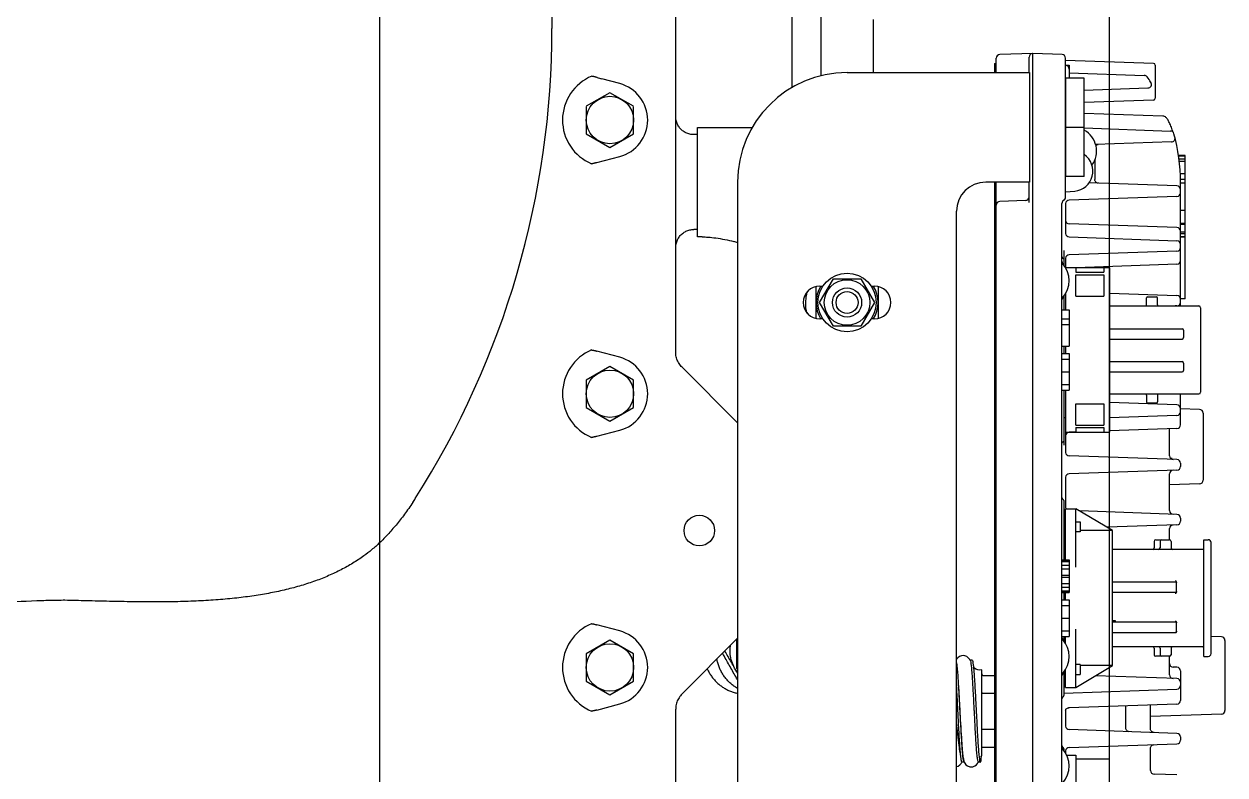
# Model space of a CAD drawing. Header units: millimetres. Extents: x 156850 to 204135, y 56350 to 74150.
# Drawn here: x 175252.6 to 175581.8, y 59986.5 to 60192.3 of the extents above; entities that cross this region are included whole.
import ezdxf

# ---------------------------------------------------------------- set-up
doc = ezdxf.new("R2010")
doc.units = ezdxf.units.MM
doc.header["$LTSCALE"] = 150
doc.layers.add('-----33 Equipment', color=5, linetype='Continuous')

# ---------------------------------------------------------------- blocks, each defined once
blk = doc.blocks.new('X-2F-PLAN$0$A$C73FA2420')
at = {"color": 0, "linetype": 'Continuous'}
for p, q in [((460.74, 240.98), (436.74, 240.98)), ((257.93, 231.59), (254.18, 225.11)), ((265.43, 231.6), (257.94, 231.6)), ((269.18, 225.11), (265.44, 231.59)), ((332.93, 231.59), (329.18, 225.11)), ((340.43, 231.6), (332.94, 231.6)), ((344.18, 225.11), (340.44, 231.59)), ((407.93, 231.59), (404.18, 225.11)), ((415.43, 231.6), (407.94, 231.6)), ((419.18, 225.11), (415.44, 231.59)), ((250.01, 228.66), (251.69, 222.42)), ((271.68, 222.42), (273.35, 228.66)), ((325.01, 228.66), (326.69, 222.42)), ((346.68, 222.42), (348.35, 228.66)), ((400.01, 228.66), (401.69, 222.42)), ((421.68, 222.42), (422.99, 227.32)), ((254.18, 225.09), (257.93, 218.61)), ((265.44, 218.61), (269.18, 225.09)), ((329.18, 225.09), (332.93, 218.61)), ((340.44, 218.61), (344.18, 225.09)), ((404.18, 225.09), (407.93, 218.61)), ((415.44, 218.61), (419.18, 225.09)), ((257.94, 218.6), (265.43, 218.6)), ((332.94, 218.6), (340.43, 218.6)), ((407.94, 218.6), (415.43, 218.6)), ((28.98, 207.08), (250.2, 207.08)), ((254.44, 205.32), (269.66, 190.1)), ((328.7, 190.1), (343.93, 205.32)), ((348.17, 207.08), (470.39, 207.08)), ((379.68, 199.81), (379.68, 201.1)), ((379.68, 201.1), (409.68, 201.1)), ((381.68, 201.1), (381.68, 202.08)), ((407.68, 201.1), (407.68, 202.08)), ((409.68, 201.1), (409.68, 186.05)), ((394.68, 190.1), (104.68, 190.1)), ((261.36, 190.1), (261.36, 190.38)), ((420.57, 175.19), (479.04, 175.19)), ((357.31, 168.6), (366.06, 168.6)), ((355.18, 163.86), (361.68, 167.61)), ((357.18, 166.7), (357.18, 167.6)), ((361.68, 167.61), (368.18, 163.86)), ((366.18, 167.6), (366.18, 166.7)), ((423.8, 167.19), (479.04, 167.19)), ((355.18, 156.35), (355.18, 163.86)), ((368.18, 163.86), (368.18, 156.35)), ((424.68, 160.1), (424.68, 110.1)), ((361.68, 152.6), (355.18, 156.35)), ((368.18, 156.35), (361.68, 152.6)), ((357.18, 152.6), (357.18, 153.5)), ((366.06, 151.6), (357.31, 151.6)), ((366.18, 153.5), (366.18, 152.6)), ((439.26, 152.93), (424.68, 152.93)), ((112.68, 130.1), (386.68, 130.1)), ((235.68, 128.08), (235.68, 128.58)), ((244.33, 129.87), (246.43, 130.1)), ((251.72, 129.29), (247.43, 129.06)), ((235.68, 128.08), (235.9, 128.2)), ((236.06, 128.09), (235.76, 127.98)), ((237.2, 128.32), (236.88, 128.27)), ((263.68, 125.83), (263.68, 126.33)), ((235.68, 123.58), (235.68, 124.08)), ((237.55, 123.2), (261.04, 123.2)), ((239.87, 122.8), (239.87, 119.7)), ((244.78, 122.8), (244.78, 119.7)), ((254.59, 122.8), (254.59, 119.7)), ((259.5, 122.8), (259.5, 119.7)), ((394.68, 110.1), (394.68, 122.1)), ((394.68, 119.7), (104.68, 119.7)), ((104.68, 119.2), (394.68, 119.2)), ((237.98, 119.7), (237.98, 119.2)), ((261.38, 119.7), (261.38, 119.2)), ((267.98, 119.7), (267.98, 119.2)), ((368.83, 119.7), (368.83, 119.2)), ((373.49, 119.7), (373.49, 119.2)), ((427.18, 119.7), (424.68, 119.7)), ((424.68, 119.2), (428.62, 119.2)), ((427.18, 119.7), (427.18, 119.2)), ((389.65, 111.17), (389.4, 118.24)), ((429.93, 109.2), (429.62, 118.24)), ((69.43, 109.2), (429.93, 109.2)), ((389.06, 110.2), (394.68, 110.2)), ((424.68, 110.1), (394.68, 110.1)), ((424.68, 110.2), (428.93, 110.2)), ((429.65, 101.17), (429.93, 109.2)), ((429.93, 109.16), (429.93, 109.16)), ((110.55, 101.2), (388.82, 101.2)), ((237.68, 99.89), (237.68, 97.4)), ((238.82, 100.2), (238.26, 100.2)), ((239.4, 100.7), (238.99, 100.7)), ((239.72, 99.24), (240.75, 69.67)), ((243.62, 69.67), (244.65, 99.24)), ((249.95, 100.2), (245.55, 100.2)), ((250.61, 99.36), (250.62, 99.24)), ((250.61, 99.35), (250.61, 99.36)), ((251.65, 69.67), (250.62, 99.24)), ((260.37, 100.7), (253.97, 100.7)), ((254.67, 100.7), (255.75, 69.67)), ((256.18, 100.2), (256.18, 97.4)), ((256.18, 100.2), (261.1, 100.2)), ((260.88, 100.33), (260.88, 100.2)), ((268.26, 100.2), (270.18, 100.2)), ((270.18, 100.7), (268.99, 100.7)), ((270.18, 101.2), (270.18, 99.2)), ((280.18, 99.2), (270.18, 99.2)), ((271.68, 101.2), (271.68, 99.2)), ((275.18, 101.2), (275.18, 99.2)), ((278.68, 101.2), (278.68, 99.2)), ((280.18, 101.2), (280.18, 99.2)), ((282.18, 100.7), (280.18, 100.7)), ((280.18, 100.2), (282.18, 100.2)), ((282.18, 101.2), (282.18, 99.2)), ((291.18, 99.2), (282.18, 99.2)), ((282.43, 101.2), (282.43, 99.2)), ((282.68, 101.2), (282.68, 99.2)), ((283.68, 101.2), (283.68, 99.2)), ((284.68, 101.2), (284.68, 99.2)), ((286.43, 101.2), (286.43, 99.2)), ((286.93, 101.2), (286.93, 99.2)), ((288.68, 101.2), (288.68, 99.2)), ((289.68, 101.2), (289.68, 99.2)), ((290.68, 101.2), (290.68, 99.2)), ((290.93, 101.2), (290.93, 99.2)), ((291.18, 101.2), (291.18, 99.2)), ((307.4, 100.7), (291.18, 100.7)), ((291.18, 100.2), (305.18, 100.2)), ((300.48, 100.7), (300.48, 100.2)), ((305.18, 100.2), (305.18, 97.4)), ((313.82, 100.2), (305.55, 100.2)), ((315.75, 69.67), (314.72, 99.24)), ((318.62, 69.67), (319.65, 99.24)), ((337.68, 100.2), (320.55, 100.2)), ((337.68, 100.7), (322.58, 100.7)), ((323.54, 100.95), (323.68, 100.7)), ((326.18, 97.4), (326.12, 99.24)), ((326.18, 100.2), (326.18, 88.2)), ((330.18, 100.7), (330.18, 100.2)), ((337.68, 101.2), (337.68, 99.2)), ((347.68, 99.2), (337.68, 99.2)), ((339.18, 101.2), (339.18, 99.2)), ((342.68, 101.2), (342.68, 99.2)), ((346.18, 101.2), (346.18, 99.2)), ((347.68, 101.2), (347.68, 99.2)), ((349.68, 100.7), (347.68, 100.7)), ((349.68, 100.2), (347.68, 100.2)), ((349.68, 101.2), (349.68, 99.2)), ((359.68, 99.2), (349.68, 99.2)), ((355.68, 101.2), (355.68, 99.2)), ((357.18, 101.2), (357.18, 99.2)), ((359.68, 101.2), (359.68, 99.2)), ((363.37, 100.7), (359.68, 100.7)), ((364.1, 100.2), (359.68, 100.2)), ((371.18, 88.2), (371.18, 100.15)), ((373.82, 100.2), (371.26, 100.2)), ((375.89, 100.7), (371.99, 100.7)), ((373.83, 100.95), (373.68, 100.7)), ((375.75, 69.67), (374.72, 99.24)), ((379.65, 99.24), (378.62, 69.67)), ((388.82, 100.2), (380.55, 100.2)), ((382.22, 69.67), (383.25, 99.24)), ((390.75, 69.67), (389.72, 99.24)), ((390.55, 100.2), (428.65, 100.2)), ((391.98, 100.2), (392.21, 97.7)), ((396.18, 95.1), (396.18, 100.1)), ((396.18, 100.1), (423.18, 100.1)), ((409.68, 95.1), (409.68, 100.1)), ((423.18, 95.1), (423.18, 100.1)), ((426.68, 99.2), (423.18, 99.2)), ((424.65, 99.2), (423.93, 78.63)), ((426.65, 100.2), (426.65, 100.17)), ((426.68, 100.2), (426.68, 99.2)), ((427.2, 76.09), (428.04, 100.2)), ((237.68, 97.4), (189.68, 97.4)), ((236.68, 97.4), (236.68, 88.2)), ((256.18, 97.4), (256.2, 97.4)), ((256.19, 97.39), (262.18, 87.3)), ((256.2, 97.4), (256.2, 97.37)), ((256.31, 97.4), (256.31, 97.19)), ((256.31, 97.4), (272.18, 97.4)), ((259.75, 97.4), (259.75, 96.2)), ((262.49, 96.2), (259.75, 96.2)), ((262.18, 87.3), (262.18, 96.2)), ((262.49, 96.2), (262.49, 97.4)), ((289.18, 97.4), (305.06, 97.4)), ((298.88, 96.2), (298.88, 97.4)), ((301.62, 96.2), (298.88, 96.2)), ((299.18, 87.3), (305.18, 97.39)), ((299.18, 87.3), (299.18, 96.2)), ((301.62, 97.4), (301.62, 96.2)), ((303.62, 69.67), (304.55, 96.33)), ((305.06, 97.4), (305.06, 97.19)), ((305.16, 97.4), (305.16, 97.37)), ((305.16, 97.4), (305.18, 97.4)), ((327.39, 97.4), (326.18, 97.4)), ((327.39, 97.4), (327.39, 89.7)), ((328.06, 97.4), (328.06, 89.7)), ((328.06, 97.4), (333.91, 97.4)), ((333.91, 97.4), (333.91, 89.7)), ((363.46, 97.4), (363.46, 89.7)), ((363.46, 97.4), (369.31, 97.4)), ((369.31, 97.4), (369.31, 89.7)), ((369.98, 97.4), (369.98, 89.7)), ((371.18, 97.4), (369.98, 97.4)), ((372.15, 69.67), (371.18, 97.34)), ((393.62, 69.67), (394.46, 93.76)), ((400.7, 92.2), (395.37, 92.2)), ((396.18, 95.1), (423.18, 95.1)), ((409.51, 95.1), (408.68, 71.42)), ((412.75, 73.52), (413.51, 95.1)), ((417.17, 76.09), (416.5, 95.1)), ((419.86, 95.1), (420.47, 77.64)), ((258.62, 69.67), (259.4, 91.99)), ((327.39, 89.7), (326.18, 89.7)), ((333.91, 89.7), (328.06, 89.7)), ((369.31, 89.7), (363.46, 89.7)), ((371.18, 89.7), (369.98, 89.7)), ((405.7, 71.16), (404.97, 91.96)), ((190.68, 88.2), (236.68, 88.2)), ((262.18, 87.3), (299.18, 87.3)), ((267.33, 62.6), (267.33, 87.3)), ((271.28, 87.3), (271.28, 70.1)), ((274.08, 70.1), (274.08, 87.3)), ((274.08, 86.5), (274.49, 86.5)), ((274.49, 86.5), (274.49, 87.3)), ((282.28, 87.3), (282.28, 70.1)), ((285.08, 70.1), (285.08, 87.3)), ((294.03, 62.6), (294.03, 87.3)), ((300.75, 69.67), (300.08, 88.81)), ((371.18, 88.2), (326.18, 88.2)), ((327.15, 69.67), (326.5, 88.2)), ((330.75, 69.67), (330.1, 88.2)), ((333.62, 69.67), (334.26, 88.2)), ((336.63, 88.2), (336.63, 63.7)), ((342.68, 88.2), (342.68, 68.28)), ((345.48, 88.2), (345.48, 68.28)), ((351.68, 88.2), (351.68, 68.28)), ((354.48, 88.2), (354.48, 68.28)), ((360.73, 88.2), (360.73, 63.7)), ((364.26, 88.2), (363.62, 69.67)), ((245.07, 83.7), (251.16, 83.7)), ((232.22, 69.67), (232.44, 75.94)), ((233.44, 76.9), (239.53, 76.9)), ((244.84, 76.9), (251.4, 76.9)), ((248.88, 57.47), (248.2, 76.9)), ((266.93, 75.9), (265.13, 75.9)), ((296.23, 75.9), (294.43, 75.9)), ((334.13, 75.3), (334.13, 77.7)), ((336.33, 78), (334.43, 78)), ((361.03, 78), (362.93, 78)), ((363.23, 77.7), (363.23, 75.3)), ((264.73, 71.7), (264.73, 75.5)), ((266.93, 74.3), (265.13, 74.3)), ((296.23, 74.3), (294.43, 74.3)), ((296.63, 75.5), (296.63, 71.7)), ((336.33, 75), (334.43, 75)), ((361.03, 75), (362.93, 75)), ((426.7, 75.6), (417.67, 75.6)), ((259.65, 71.7), (264.73, 71.7)), ((261.72, 69.67), (261.76, 70.74)), ((266.93, 71.3), (265.13, 71.3)), ((271.58, 69.8), (273.93, 69.8)), ((282.46, 69.8), (284.91, 69.8)), ((296.23, 71.3), (294.43, 71.3)), ((296.63, 71.7), (299.71, 71.7)), ((304.65, 71.7), (314.71, 71.7)), ((311.97, 63.47), (311.68, 71.7)), ((318.99, 71.1), (319.07, 71.11)), ((319.07, 71.11), (319.09, 71.11)), ((319.65, 71.7), (327.08, 71.7)), ((360.75, 69.67), (360.73, 70.13)), ((401.77, 67.4), (401.77, 69.21)), ((401.98, 67.4), (401.98, 69.25)), ((408.34, 70.71), (408.35, 70.71)), ((408.35, 70.71), (408.47, 70.76)), ((408.47, 70.76), (408.61, 70.81)), ((242.62, 68.7), (241.75, 68.7)), ((260.72, 68.7), (252.65, 68.7)), ((302.62, 68.7), (301.75, 68.7)), ((317.62, 68.7), (316.75, 68.7)), ((328.15, 68.7), (336.22, 68.7)), ((332.4, 63.47), (332.58, 68.7)), ((345.1, 67.9), (343.06, 67.9)), ((354.1, 67.9), (352.06, 67.9)), ((360.73, 68.7), (394.68, 68.7)), ((362.68, 67.4), (362.68, 68.7)), ((362.68, 67.4), (401.98, 67.4)), ((379.57, 67.4), (379.57, 68.7)), ((379.68, 67.4), (379.68, 68.7)), ((380.52, 67.4), (380.52, 68.7)), ((380.98, 67.4), (380.98, 68.7)), ((383.02, 67.4), (383.02, 68.7)), ((383.36, 67.4), (383.36, 68.7)), ((386.91, 67.4), (386.91, 68.7)), ((394.38, 67.4), (394.38, 68.7)), ((395.36, 67.4), (395.36, 68.71)), ((396.98, 67.4), (396.98, 68.76)), ((400.28, 67.4), (400.28, 69.02)), ((400.93, 67.4), (400.93, 69.11)), ((360.23, 63.2), (337.13, 63.2)), ((264.68, 62.3), (264.68, 61.1)), ((264.68, 62.3), (296.68, 62.3)), ((265.48, 60.3), (295.88, 60.3)), ((270.09, 57.47), (270.19, 60.3)), ((296.68, 62.3), (296.68, 61.1)), ((331.4, 62.5), (312.97, 62.5)), ((269.09, 56.5), (249.88, 56.5))]:
    blk.add_line(p, q, dxfattribs=at)
for points in [[(234.5, 130.1), (234.66, 129.64), (234.98, 129.18), (235.37, 128.85), (235.73, 128.65)], [(247.43, 129.06), (246.36, 129), (245.33, 128.94), (244.34, 128.88), (243.4, 128.82), (242.5, 128.77), (241.67, 128.71), (240.9, 128.66), (240.19, 128.61), (239.55, 128.56), (238.97, 128.51), (238.45, 128.46), (237.98, 128.41), (237.56, 128.36), (237.2, 128.32)], [(237.63, 128.95), (237.75, 128.98), (238.03, 129.04), (238.37, 129.1), (238.77, 129.16), (239.24, 129.24), (239.78, 129.31), (240.38, 129.39), (241.05, 129.48), (241.77, 129.57), (242.57, 129.66), (243.42, 129.76), (244.33, 129.87)], [(256.99, 129.6), (256.11, 129.54), (255.33, 129.49), (254.5, 129.44), (253.62, 129.39), (252.7, 129.34), (251.72, 129.29)], [(264.93, 128.3), (264.88, 128.74), (264.67, 129.3), (264.33, 129.76), (263.92, 130.07), (263.86, 130.1)], [(235.76, 127.98), (235.41, 127.8), (235.03, 127.5), (234.69, 127.04), (234.48, 126.49), (234.43, 126.05)], [(234.43, 126.05), (234.48, 125.64), (234.68, 125.09), (235.01, 124.64), (235.39, 124.32), (235.72, 124.15)], [(236.88, 128.27), (236.59, 128.22), (236.32, 128.16), (236.06, 128.09)], [(261.04, 123.2), (260.94, 123.66), (260.98, 124.24), (261.18, 124.78), (261.5, 125.2), (261.83, 125.46)], [(263.59, 126.37), (263.96, 126.56), (264.34, 126.86), (264.67, 127.3), (264.88, 127.84), (264.93, 128.3)], [(237.22, 123.36), (237.22, 123.36), (237.33, 123.32), (237.55, 123.2)], [(249.95, 100.2), (250.01, 100.2), (250.13, 100.16), (250.24, 100.1), (250.34, 100), (250.44, 99.86), (250.52, 99.68), (250.58, 99.48), (250.61, 99.35)], [(394.37, 91.24), (394.39, 91.42), (394.45, 91.6), (394.54, 91.76), (394.66, 91.91), (394.81, 92.03), (394.97, 92.12), (395.15, 92.18), (395.33, 92.2), (395.37, 92.2)], [(404.72, 91.89), (404.83, 91.76), (404.92, 91.6), (404.97, 91.42), (405, 91.24)], [(244.07, 82.74), (244.1, 82.92), (244.16, 83.1), (244.25, 83.26), (244.36, 83.41), (244.51, 83.53), (244.67, 83.62), (244.85, 83.68), (245.03, 83.7), (245.07, 83.7)], [(239.53, 76.9), (239.57, 76.9), (239.76, 76.88), (239.93, 76.82), (240.1, 76.73), (240.24, 76.61), (240.36, 76.46), (240.45, 76.3), (240.51, 76.12), (240.53, 75.94)], [(243.84, 75.94), (243.86, 76.12), (243.92, 76.3), (244.01, 76.46), (244.13, 76.61), (244.27, 76.73), (244.43, 76.82), (244.61, 76.88), (244.8, 76.9), (244.84, 76.9)], [(409.03, 70.96), (409.33, 71.07), (409.7, 71.21), (410.04, 71.34), (410.36, 71.48), (410.66, 71.61), (410.93, 71.74), (411.18, 71.86), (411.41, 71.98), (411.61, 72.1), (411.8, 72.21), (411.97, 72.33), (412.12, 72.44), (412.27, 72.56), (412.4, 72.7), (412.52, 72.85), (412.64, 73.05), (412.72, 73.29), (412.75, 73.52)], [(318.72, 71.04), (318.82, 71.07), (318.99, 71.1)], [(408.61, 70.81), (409, 70.95), (409.03, 70.96)]]:
    blk.add_lwpolyline(points, dxfattribs=at)
for centre, radius in [((261.68, 225.1), 6.5), ((336.68, 225.1), 6.5), ((411.68, 225.1), 6.5), ((299.18, 200.6), 4.19), ((361.68, 160.1), 8), ((361.68, 160.1), 6.25), ((361.68, 160.1), 4), ((361.68, 160.1), 3)]:
    blk.add_circle(centre, radius, dxfattribs=at)
for centre, radius, start, end in [((420.64, 455.63), 209.97, 237.2084, 237.5472), ((436.74, 480.95), 239.97, 237.5472, 270), ((261.68, 225.1), 13, 22.7409, 157.2591), ((336.68, 225.1), 13, 22.7409, 157.2591), ((411.68, 225.1), 13, 22.3584, 157.2591), ((261.68, 225.1), 7.5, 119.9264, 120.0736), ((261.68, 225.1), 7.5, 59.9264, 60.0736), ((336.68, 225.1), 7.5, 119.9264, 120.0736), ((336.68, 225.1), 7.5, 59.9264, 60.0736), ((411.68, 225.1), 7.5, 119.9264, 120.0736), ((411.68, 225.1), 7.5, 59.9264, 60.0736), ((261.68, 225.1), 7.5, 179.9264, 180.0736), ((261.68, 225.1), 7.5, 359.9264, 0.0736), ((336.68, 225.1), 7.5, 179.9264, 180.0736), ((336.68, 225.1), 7.5, 359.9264, 0.0736), ((411.68, 225.1), 7.5, 179.9264, 180.0736), ((411.68, 225.1), 7.5, 359.9264, 0.0736), ((261.68, 225.1), 10.35, 195, 345), ((336.68, 225.1), 10.35, 195, 345), ((411.68, 225.1), 10.35, 195, 345), ((261.68, 225.1), 7.5, 239.9264, 240.0736), ((261.68, 225.1), 7.5, 299.9264, 300.0736), ((336.68, 225.1), 7.5, 239.9264, 240.0736), ((336.68, 225.1), 7.5, 299.9264, 300.0736), ((411.68, 225.1), 7.5, 239.9264, 240.0736), ((411.68, 225.1), 7.5, 299.9264, 300.0736), ((359.68, 198.1), 20, 336.3789, 339.5127), ((394.68, 160.1), 30, 0, 90), ((361.68, 167.6), 4.5, 0, 180), ((361.68, 160.1), 8.5, 57.8848, 122.1152), ((361.68, 160.1), 8.5, 237.8848, 302.1152), ((361.68, 152.6), 4.5, 180, 0), ((386.68, 122.1), 8, 0, 90), ((388.4, 118.2), 1, 2, 90), ((428.62, 118.2), 1, 2, 90), ((390.65, 111.2), 1, 182, 270), ((428.93, 109.2), 1, 2, 90), ((234.68, 106.2), 7, 228.5904, 311.4096), ((238.72, 99.2), 1, 2, 84.2809), ((239.98, 100.2), 1, 90.0004, 131.4098), ((239.4, 101.2), 0.5, 270, 330), ((240.26, 100.7), 0.5, 90, 150), ((245.65, 99.2), 1, 95.7125, 178), ((253.11, 100.7), 0.5, 30, 90), ((253.97, 101.2), 0.5, 210, 270), ((253.72, 99.2), 1, 14.5812, 19.2277), ((259.39, 100.2), 1, 48.5902, 89.9996), ((264.68, 106.2), 7, 228.5904, 311.4096), ((269.98, 100.2), 1, 90.0004, 131.4098), ((305.65, 99.2), 1, 95.719, 117.8886), ((307.4, 101.2), 0.5, 270, 330), ((308.26, 100.7), 0.5, 90, 150), ((313.72, 99.2), 1, 2, 84.281), ((320.65, 99.2), 1, 95.719, 177.9997), ((323.11, 100.7), 0.5, 30, 90), ((325.12, 99.2), 1, 2, 90), ((362.39, 100.2), 1, 48.5902, 89.9996), ((367.68, 106.2), 7, 228.5904, 311.4096), ((372.98, 100.2), 1, 90.0004, 131.4098), ((373.72, 99.2), 1, 2, 84.281), ((374.26, 100.7), 0.5, 90, 150), ((380.65, 99.2), 1, 95.719, 178), ((384.25, 99.2), 1, 90, 178), ((388.82, 100.2), 1, 30, 90), ((388.72, 99.2), 1, 2, 84.281), ((390.55, 101.2), 1, 210, 270), ((399.68, 100.6), 0.5, 270, 305.3381), ((419.68, 100.6), 0.5, 234.6619, 270), ((425.65, 100.2), 1, 270, 358), ((428.65, 101.2), 1, 270, 358), ((397.68, 98.2), 5.5, 185.2689, 325.6346), ((403.18, 98.2), 6.5, 233.7051, 331.4649), ((233.44, 75.9), 1, 90, 178), ((265.13, 75.5), 0.4, 90, 180), ((266.93, 76.3), 0.4, 270, 337.5), ((294.43, 76.3), 0.4, 180, 270), ((296.23, 75.5), 0.4, 0, 90), ((334.43, 77.7), 0.3, 90, 180), ((336.33, 78.3), 0.3, 270, 339.4448), ((361.03, 78.3), 0.3, 200.5552, 270), ((362.93, 77.7), 0.3, 0, 90), ((417.67, 76.1), 0.5, 182, 270), ((421.47, 77.67), 1, 182, 303.1395), ((394.68, 118.7), 50, 303.1396, 305.2029), ((422.93, 78.66), 1, 305.2031, 358.0002), ((426.7, 76.1), 0.5, 270, 358), ((265.13, 73.9), 0.4, 90, 180), ((266.93, 74.7), 0.4, 270, 337.5), ((294.43, 74.7), 0.4, 180, 270), ((296.23, 73.9), 0.4, 0, 90), ((334.43, 75.3), 0.3, 180, 270), ((336.33, 74.7), 0.3, 20.5552, 90), ((361.03, 74.7), 0.3, 90, 159.4448), ((362.93, 75.3), 0.3, 270, 0), ((241.75, 69.7), 1, 182, 270), ((242.62, 69.7), 1, 270, 357.9999), ((252.65, 69.7), 1, 182, 270.0001), ((256.75, 69.7), 1, 182, 270), ((257.62, 69.7), 1, 270, 357.9999), ((259.65, 70.7), 1, 90, 178), ((260.72, 69.7), 1, 269.9999, 358), ((262.75, 70.7), 1, 90, 178), ((265.13, 71.7), 0.4, 180, 270), ((266.93, 70.9), 0.4, 0, 90), ((271.58, 70.1), 0.3, 180, 270), ((273.78, 70.1), 0.3, 270, 0), ((282.58, 70.1), 0.3, 180, 270), ((284.78, 70.1), 0.3, 270, 0), ((294.43, 70.9), 0.4, 90, 180), ((296.23, 71.7), 0.4, 270, 0), ((299.71, 70.7), 1, 2, 90), ((301.75, 69.7), 1, 182.0001, 270), ((302.62, 69.7), 1, 270, 357.9999), ((304.65, 70.7), 1, 90, 178), ((314.71, 70.7), 1, 1.9994, 90), ((316.75, 69.7), 1, 182.0001, 270), ((317.62, 69.7), 1, 270, 357.9999), ((319.65, 70.7), 1, 90, 178), ((328.15, 69.7), 1, 182, 270), ((331.75, 69.7), 1, 182.0001, 270), ((332.62, 69.7), 1, 270, 357.9999), ((361.75, 69.7), 1, 182.0001, 270), ((362.62, 69.7), 1, 270, 358), ((373.15, 69.7), 1, 182, 270), ((376.75, 69.7), 1, 182, 270.0001), ((377.62, 69.7), 1, 270, 358), ((381.22, 69.7), 1, 270, 358), ((391.75, 69.7), 1, 182.0001, 270), ((392.62, 69.7), 1, 270, 357.9999), ((394.68, 118.7), 50, 270, 285.3798), ((406.7, 71.2), 1, 182.0002, 284.1921), ((407.68, 71.46), 1, 285.3798, 358), ((336.22, 69.7), 1, 270, 294.6578), ((343.06, 68.28), 0.38, 180, 270), ((345.1, 68.28), 0.38, 270, 0), ((352.06, 68.28), 0.38, 180, 270), ((354.1, 68.28), 0.38, 270, 0), ((267.63, 62.6), 0.3, 180, 247.5), ((293.73, 62.6), 0.3, 270, 0), ((312.97, 63.5), 1, 182, 270), ((331.4, 63.5), 1, 270, 358), ((337.13, 63.7), 0.5, 180, 270), ((360.23, 63.7), 0.5, 270, 0), ((265.48, 61.1), 0.8, 180, 270), ((295.88, 61.1), 0.8, 270, 0), ((249.88, 57.5), 1, 182, 270), ((269.09, 57.5), 1, 270, 358)]:
    blk.add_arc(centre, radius, start, end, dxfattribs=at)
for points, start_tangent, end_tangent in [([(279.95, 380.77), (279.57, 392.26), (279.32, 402.41), (279.19, 411.45), (279.15, 419.46), (279.21, 426.69), (279.39, 433.15), (279.74, 438.86), (280.34, 443.87)], (-0.038624, 0.999254), (0.164025, 0.986456)), ([(280.07, 374.48), (280.06, 376.57), (280.02, 378.66), (279.95, 380.77)], (-0.00164, 0.999999), (-0.038616, 0.999254)), ([(283.01, 313.85), (282.09, 318.1), (281.32, 322.62), (280.7, 327.41), (280.22, 332.48), (279.89, 337.84), (279.7, 343.5), (279.63, 349.49), (279.67, 355.81), (279.79, 362.29), (279.94, 368.59), (280.07, 374.48)], (-0.234668, 0.972076), (0.019605, 0.999808)), ([(292.24, 292.56), (290.25, 295.57), (288.45, 298.78), (286.83, 302.2), (285.39, 305.84), (284.12, 309.72), (283.01, 313.85)], (-0.582624, 0.812742), (-0.234668, 0.972075)), ([(306.92, 279.12), (303.64, 281.44), (300.7, 283.74), (298.11, 286.01), (295.86, 288.23), (293.9, 290.42), (292.24, 292.56)], (-0.830408, 0.557156), (-0.582629, 0.812738)), ([(250.01, 228.66), (249.95, 228.92), (249.88, 229.18), (249.83, 229.41), (249.78, 229.6), (249.75, 229.75), (249.72, 229.88), (249.71, 229.98), (249.7, 230.05), (249.69, 230.13)], (-0.258819, 0.965926), (0.386565, 0.922262)), ([(273.68, 230.1), (273.67, 230.06), (273.66, 229.98), (273.65, 229.88), (273.62, 229.75), (273.59, 229.6), (273.54, 229.41), (273.49, 229.18), (273.42, 228.92), (273.35, 228.66)], (0.036022, -0.999351), (-0.258819, -0.965926)), ([(273.67, 230.13), (273.68, 230.1)], (0.386565, -0.922262), (0.036022, -0.999351)), ([(325.01, 228.66), (324.95, 228.92), (324.88, 229.18), (324.83, 229.41), (324.78, 229.6), (324.75, 229.75), (324.72, 229.88), (324.71, 229.98), (324.7, 230.05), (324.69, 230.13)], (-0.258819, 0.965926), (0.386565, 0.922262)), ([(348.68, 230.1), (348.67, 230.06), (348.66, 229.98), (348.65, 229.88), (348.62, 229.75), (348.59, 229.6), (348.54, 229.41), (348.49, 229.18), (348.42, 228.92), (348.35, 228.66)], (0.036022, -0.999351), (-0.258819, -0.965926)), ([(348.67, 230.13), (348.68, 230.1)], (0.386565, -0.922262), (0.036022, -0.999351)), ([(400.01, 228.66), (399.95, 228.92), (399.88, 229.18), (399.83, 229.41), (399.78, 229.6), (399.75, 229.75), (399.72, 229.88), (399.71, 229.98), (399.7, 230.05), (399.69, 230.13)], (-0.258819, 0.965926), (0.386565, 0.922262)), ([(423.37, 228.59), (423.18, 227.97), (422.99, 227.32)], (-0.317184, -0.948364), (-0.258819, -0.965926)), ([(423.72, 229.92), (423.71, 229.83), (423.69, 229.72), (423.67, 229.59), (423.63, 229.43), (423.58, 229.25), (423.52, 229.04), (423.45, 228.82), (423.37, 228.59)], (-0.04747, -0.998873), (-0.317184, -0.948364)), ([(423.71, 230.05), (423.72, 229.98), (423.71, 229.93)], (0.380398, -0.924823), (-0.389877, -0.920867)), ([(254.44, 205.32), (253.94, 205.77), (253.39, 206.16), (252.8, 206.49), (252.18, 206.75), (251.53, 206.93), (250.87, 207.04), (250.2, 207.08)], (-0.707107, 0.707107), (-1, 0)), ([(343.93, 205.32), (344.43, 205.77), (344.98, 206.16), (345.57, 206.49), (346.19, 206.75), (346.83, 206.93), (347.5, 207.04), (348.17, 207.08)], (0.707107, 0.707107), (1, 0)), ([(376.69, 207.08), (377.25, 207.05), (377.8, 206.96), (378.34, 206.8), (378.85, 206.59), (379.35, 206.32), (379.8, 205.99), (380.22, 205.62), (380.59, 205.2), (380.92, 204.74), (381.19, 204.25), (381.4, 203.73), (381.56, 203.2), (381.65, 202.64), (381.68, 202.08)], (1, 0), (0, -1)), ([(407.68, 202.08), (407.72, 202.64), (407.81, 203.2), (407.96, 203.73), (408.18, 204.25), (408.45, 204.74), (408.77, 205.2), (409.15, 205.62), (409.57, 205.99), (410.02, 206.32), (410.51, 206.59), (411.03, 206.8), (411.57, 206.96), (412.12, 207.05), (412.68, 207.08)], (0, 1), (1, 0)), ([(261.33, 198.44), (260.96, 198.27), (260, 197.75), (259.09, 197.14), (258.25, 196.46), (257.47, 195.7), (256.77, 194.87), (256.15, 193.98), (255.61, 193.04), (255.17, 192.06), (254.82, 191.04), (254.59, 190.1)], (-0.913288, -0.407315), (-0.197469, -0.980309)), ([(379.68, 199.81), (379.6, 198.19), (379.37, 196.07), (378.97, 193.64), (378.42, 191.1)], (0, -1), (-0.24028, -0.970704)), ([(255.9, 190.11), (255.96, 190.2), (256.57, 191.13), (257.27, 192), (258.05, 192.81), (258.91, 193.53), (259.83, 194.17), (260.81, 194.73), (261.84, 195.19), (262.91, 195.55), (263.97, 195.8)], (0.499988, 0.866032), (0.981957, 0.189107)), ([(258.29, 190.1), (258.38, 190.15), (259.94, 191.06), (261.51, 191.95)], (0.864961, 0.501838), (0.870743, 0.491738)), ([(261.51, 191.95), (263.09, 192.83), (264.65, 193.7), (265.57, 194.2)], (0.870743, 0.491738), (0.877684, 0.479239)), ([(261.51, 190.91), (263.09, 191.8), (264.65, 192.71), (266.17, 193.59)], (0.870743, 0.491738), (0.86293, 0.505324)), ([(261.51, 190.91), (263.33, 191.7), (265.27, 192.11), (267.26, 192.11), (267.77, 192.04)], (0.870743, 0.491738), (0.987849, -0.155418)), ([(260.07, 190.1), (261.51, 190.91)], (0.87346, 0.486896), (0.870743, 0.491738)), ([(260.35, 190.14), (261.51, 190.91)], (0.789342, 0.613954), (0.870743, 0.491738)), ([(261.36, 190.38), (261.19, 190.1)], (-0.516574, -0.856243), (-0.516136, -0.856507)), ([(266.26, 190.43), (265.28, 190.43), (264.29, 190.42), (263.32, 190.41), (262.34, 190.4), (261.36, 190.38)], (-1, 0), (-0.999832, -0.018327)), ([(269.36, 190.41), (269.2, 190.41), (268.23, 190.42), (267.25, 190.43), (266.26, 190.43)], (-0.999921, 0.012539), (-1, 0)), ([(358.8, 171.1), (359.68, 171.28), (362.12, 171.4), (364.54, 171.01), (364.68, 170.97)], (0.97286, 0.231393), (0.961328, -0.275407)), ([(235.7, 128.59), (235.7, 128.61), (235.75, 128.68)], (-0.513404, 0.858147), (0.906954, 0.42123)), ([(235.75, 128.68), (236.09, 128.75), (237.04, 128.89), (237.21, 128.92)], (0.906954, 0.42123), (0.992886, 0.119072)), ([(249.68, 129.2), (246.91, 129.06), (244.25, 128.92), (241.8, 128.77), (239.66, 128.63), (237.92, 128.49), (236.65, 128.35), (235.9, 128.2)], (-0.998696, -0.051044), (-0.95924, -0.282593)), ([(237.21, 128.92), (237.38, 128.94)], (0.992886, 0.119072), (0.993972, 0.109636)), ([(237.38, 128.94), (237.52, 128.95)], (0.993972, 0.109636), (0.994662, 0.103184)), ([(237.52, 128.95), (237.63, 128.96)], (0.994662, 0.103184), (0.995093, 0.09894)), ([(237.63, 128.96), (238.49, 129.04), (240.4, 129.18), (242.68, 129.33), (245.25, 129.47), (248, 129.62), (249.68, 129.7)], (0.995093, 0.09894), (0.998694, 0.051097)), ([(249.68, 129.7), (250.81, 129.76), (253.58, 129.9), (256.19, 130.05), (257.07, 130.1)], (0.998694, 0.051097), (0.998273, 0.058742)), ([(256.99, 129.6), (255.12, 129.49), (252.46, 129.35), (249.68, 129.2)], (-0.998169, -0.060494), (-0.998696, -0.051044)), ([(261.84, 129.97), (261.44, 129.92), (259.71, 129.77), (257.57, 129.63), (256.99, 129.6)], (-0.991967, -0.126496), (-0.998169, -0.060494)), ([(262.12, 130), (261.84, 129.97)], (-0.992678, -0.120792), (-0.991967, -0.126496)), ([(262.16, 130.01), (262.12, 130)], (-0.992895, -0.118992), (-0.992678, -0.120792)), ([(262.95, 130.07), (262.72, 130.06), (262.16, 130.01)], (-0.996431, -0.084409), (-0.992895, -0.118992)), ([(235.82, 127.97), (235.69, 128.07), (235.69, 128.08)], (-0.955836, 0.293899), (0.427588, 0.903974)), ([(237.2, 124.41), (238.03, 124.5), (239.86, 124.65), (242.12, 124.79), (244.69, 124.94), (247.47, 125.09), (249.68, 125.2)], (0.993607, 0.112892), (0.998696, 0.051057)), ([(249.68, 125.2), (250.35, 125.24), (253.2, 125.38), (255.9, 125.53), (257.59, 125.63)], (0.998696, 0.051057), (0.998043, 0.062527)), ([(261.83, 125.45), (260.88, 125.37), (258.97, 125.22), (256.68, 125.08), (254.12, 124.93), (251.37, 124.79), (249.68, 124.7)], (-0.994742, -0.102415), (-0.998694, -0.051097)), ([(257.59, 125.63), (258.34, 125.68), (260.41, 125.83), (262.02, 125.98), (263.12, 126.12), (263.64, 126.27), (263.63, 126.31)], (0.998043, 0.062527), (-0.308739, 0.951147)), ([(262.13, 125.48), (261.83, 125.45)], (-0.993109, -0.117194), (-0.994742, -0.102415)), ([(263.66, 125.82), (263.67, 125.8), (263.28, 125.65), (262.33, 125.51), (262.13, 125.48)], (0.513407, -0.858145), (-0.993109, -0.117194)), ([(263.63, 126.31), (263.6, 126.37)], (-0.308739, 0.951147), (-0.511641, 0.859199)), ([(235.76, 124.14), (235.69, 124.07)], (-0.828291, -0.560298), (-0.471066, -0.882098)), ([(249.68, 124.7), (248.56, 124.64), (245.79, 124.5), (243.18, 124.36), (240.83, 124.21), (238.84, 124.07), (237.29, 123.92), (236.24, 123.78), (235.73, 123.64), (235.74, 123.59)], (-0.998694, -0.051097), (0.267937, -0.963436)), ([(235.74, 123.59), (235.79, 123.49), (236.4, 123.35), (237.21, 123.25)], (0.267937, -0.963436), (0.985209, -0.171358)), ([(235.9, 124.2), (235.76, 124.14)], (-0.95924, -0.282593), (-0.828291, -0.560298)), ([(235.9, 124.2), (236.69, 124.35), (237.2, 124.41)], (0.95924, 0.282593), (0.993607, 0.112892)), ([(237.21, 123.25), (237.55, 123.2)], (0.985209, -0.171358), (0.994439, -0.105316)), ([(239.41, 123.2), (239.57, 123.18), (239.72, 123.1), (239.83, 122.97), (239.87, 122.8)], (1, 0), (0, -1)), ([(244.55, 123.2), (244.63, 123.18), (244.7, 123.1), (244.76, 122.97), (244.78, 122.8)], (1, 0), (0, -1)), ([(254.82, 123.2), (254.74, 123.18), (254.67, 123.1), (254.61, 122.97), (254.59, 122.8)], (-1, 0), (0, -1)), ([(259.96, 123.2), (259.8, 123.18), (259.65, 123.1), (259.54, 122.97), (259.5, 122.8)], (-1, 0), (0, -1)), ([(271.26, 69.93), (271.17, 70.01), (271.08, 70.1)], (-0.784968, 0.619537), (-0.702033, 0.712144)), ([(271.58, 69.8), (271.5, 69.81), (271.43, 69.83), (271.34, 69.87), (271.26, 69.93)], (-1, 0), (-0.784968, 0.619537)), ([(274.49, 70.1), (274.38, 70.01), (274.28, 69.93), (274.19, 69.87), (274.09, 69.83), (274.01, 69.81), (273.93, 69.8)], (-0.74708, -0.664734), (-1, 0)), ([(282.16, 69.89), (282.09, 69.93), (281.99, 70.01), (281.88, 70.1)], (-0.864382, 0.502836), (-0.755929, 0.654654)), ([(282.46, 69.8), (282.38, 69.81), (282.29, 69.83), (282.19, 69.87), (282.16, 69.89)], (-1, 0), (-0.864382, 0.502836)), ([(285.21, 69.89), (285.17, 69.87), (285.08, 69.83), (284.99, 69.81), (284.91, 69.8)], (-0.864382, -0.502836), (-1, 0)), ([(285.48, 70.1), (285.38, 70.01), (285.27, 69.93), (285.21, 69.89)], (-0.755929, -0.654654), (-0.864382, -0.502836))]:
    blk.add_spline(points, degree=3, dxfattribs=dict(at, start_tangent=start_tangent, end_tangent=end_tangent))
blk = doc.blocks.new('X-2F-PLAN$0$zw$C47F')
at = {"layer": '-----33 Equipment'}
for p, q in [((3425.86, 1136.3), (159.78, 1136.3)), ((6141.06, 936.3), (159.78, 936.3))]:
    blk.add_line(p, q, dxfattribs=at)
blk.add_blockref('X-2F-PLAN$0$A$C73FA2420', (2898.05, 848.02), dxfattribs=at)

msp = doc.modelspace()

# ---------------------------------------------------------------- block references
at = {"layer": '-----33 Equipment', "rotation": 90.00000000000001}
msp.add_blockref('X-2F-PLAN$0$zw$C47F', (176486.3, 56856.22), dxfattribs=at)

doc.saveas('drawing.dxf')
